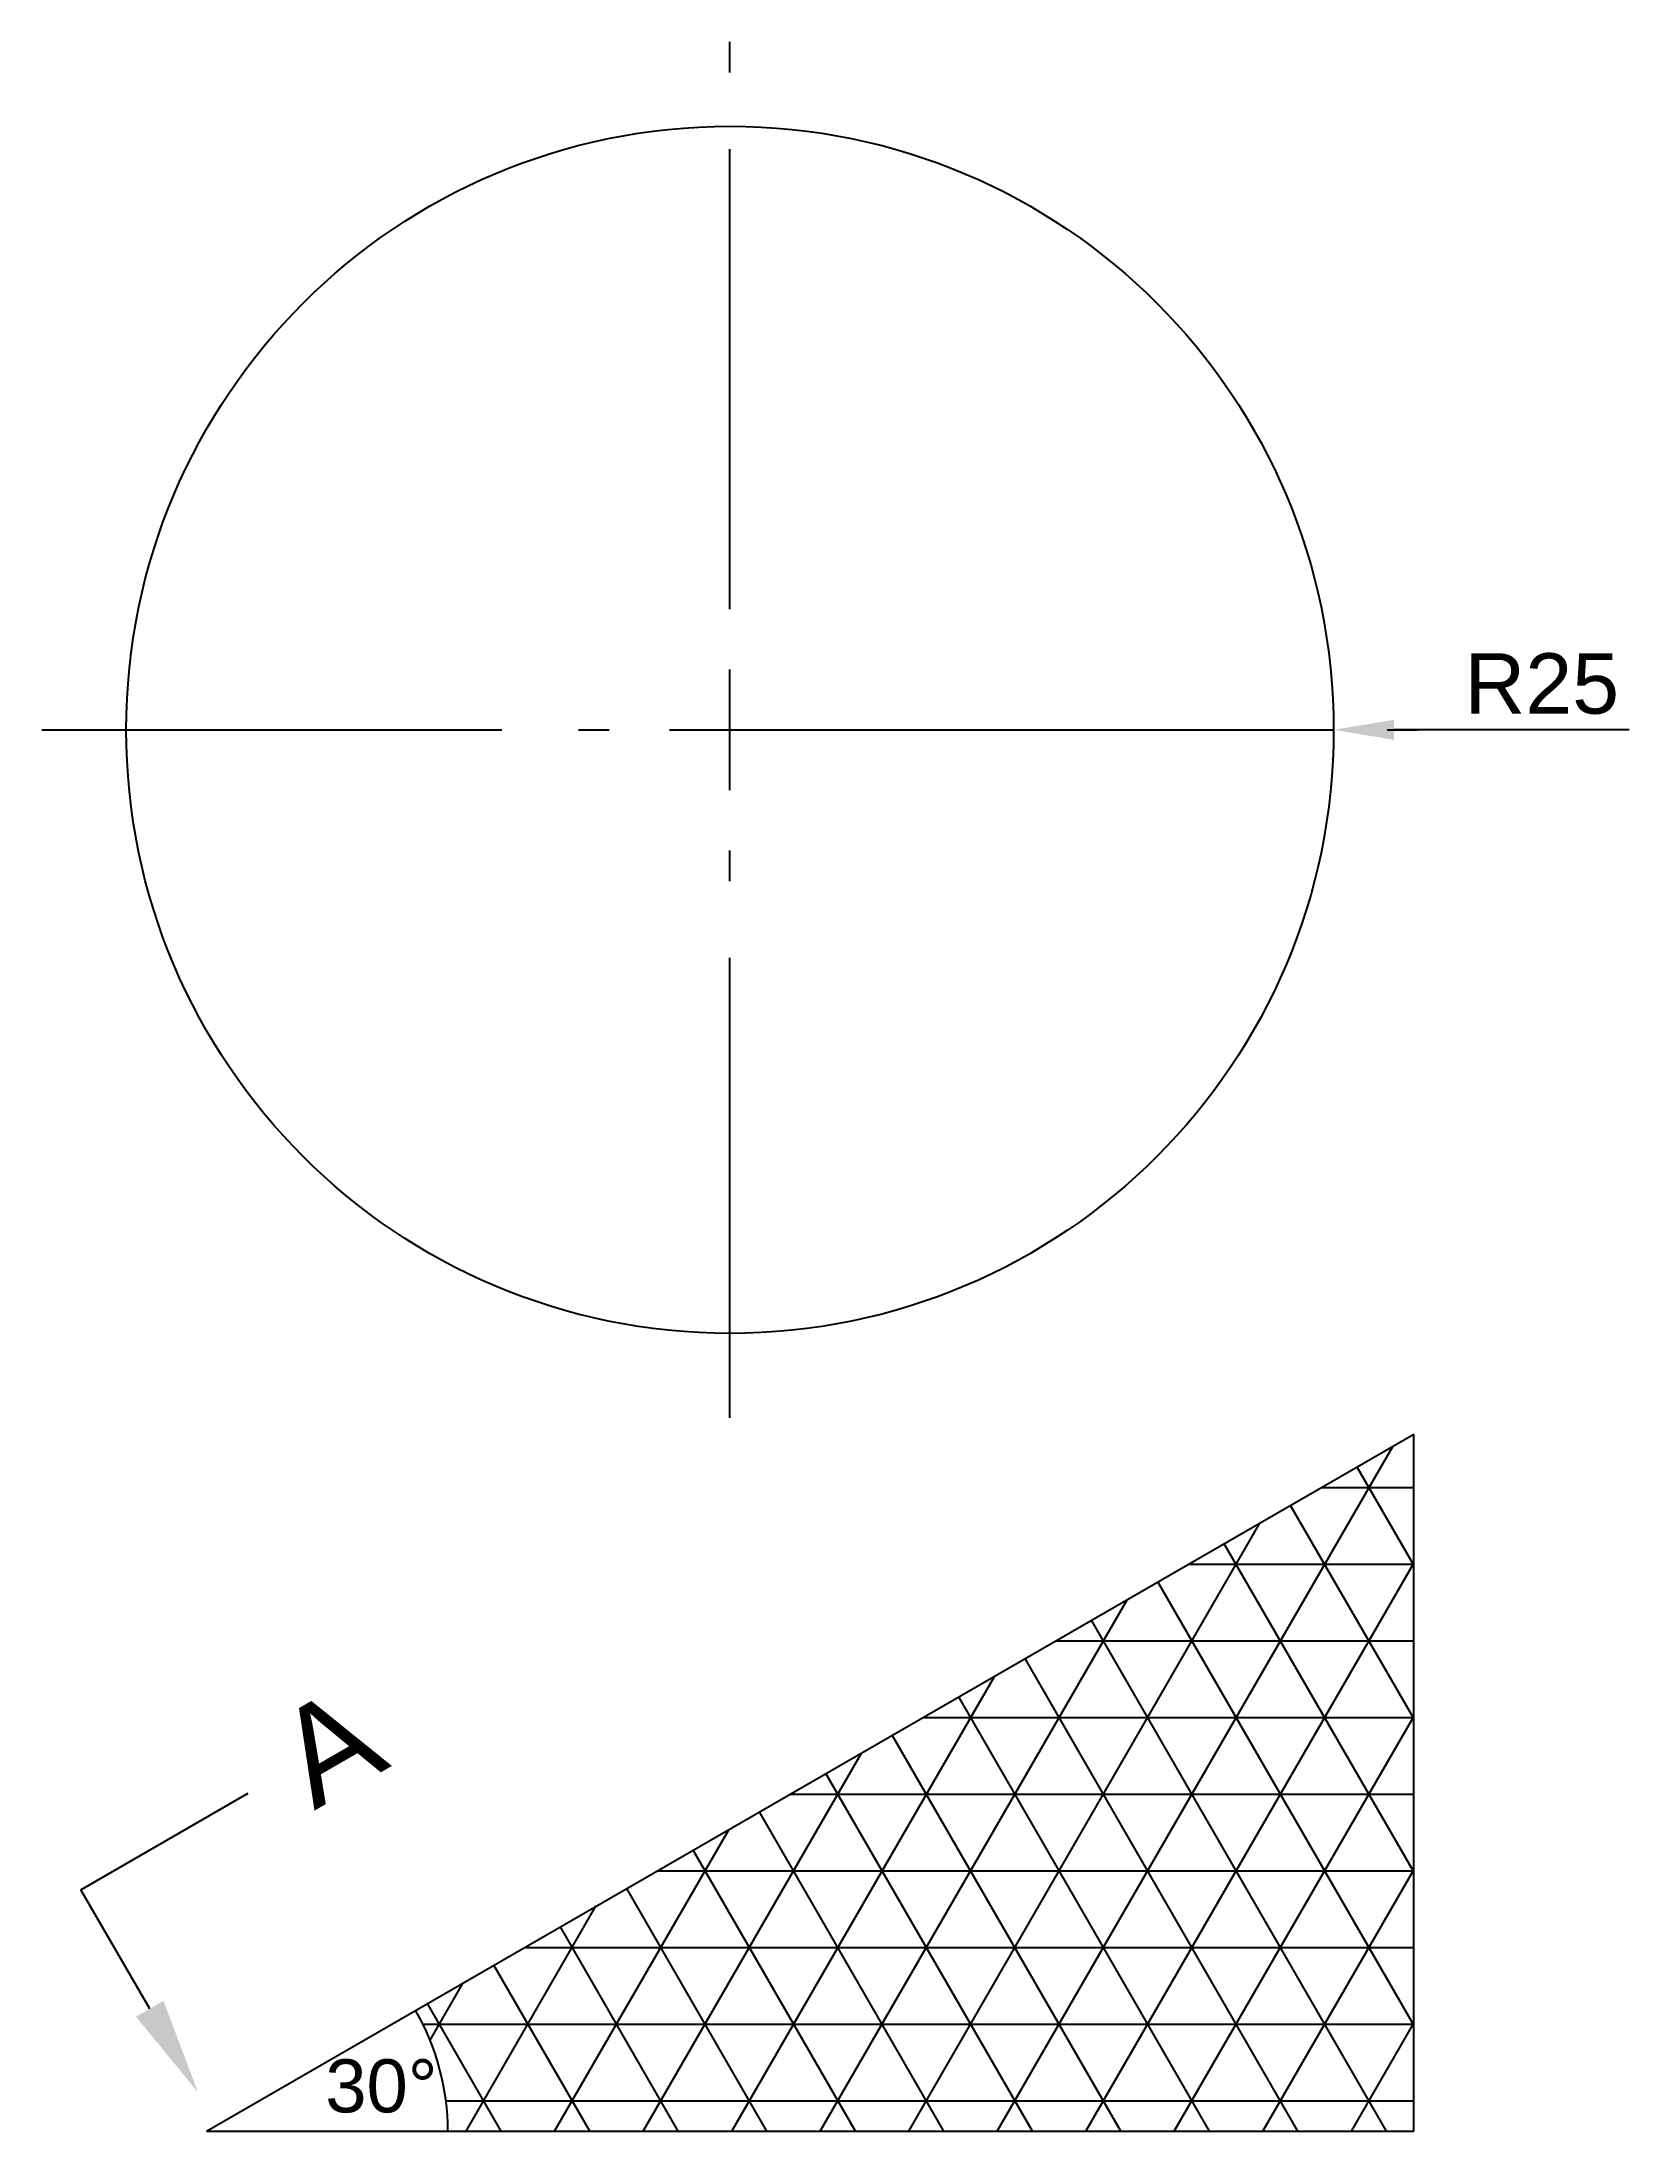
# Model space of a CAD drawing. Header units: millimetres. Extents: x 2177.7 to 2243.5, y 2106.9 to 2193.5.
import ezdxf
from ezdxf import colors
from ezdxf.entities.mleader import LeaderData, LeaderLine
from ezdxf.math import Vec2, Vec3

# ---------------------------------------------------------------- set-up
doc = ezdxf.new("R2010")
doc.units = ezdxf.units.MM
doc.linetypes.add('CENTER2', pattern=[28.575, 19.05, -3.175, 3.175, -3.175])
doc.styles.get("Standard").update_dxf_attribs({"font": 'arial.ttf'})
doc.dimstyles.new('ISO-25', dxfattribs={"dimtxt": 2.5, "dimasz": 2.5, "dimexe": 1.25, "dimexo": 0.625, "dimtad": 1, "dimtxsty": 'Standard', "dimcen": 2.5, "dimadec": 0, "dimazin": 0, "dimtfac": 1, "dimtmove": 0, "dimatfit": 3, "dimfxl": 1, "dimarcsym": 0})

# ---------------------------------------------------------------- blocks, each defined once
blk = doc.blocks.new('*U2')
at = {"color": 0, "linetype": 'CENTER2', "transparency": 16777216}
for p, q in [((0, 5), (0, 28.5)), ((-28.5, 0), (-5, 0)), ((5, 0), (28.5, 0)), ((0, -28.5), (0, -5))]:
    blk.add_line(p, q, dxfattribs=at)
at = {"color": 0, "linetype": 'Continuous', "transparency": 16777216}
for p, q in [((0, -2.5), (0, 2.5)), ((-2.5, 0), (2.5, 0))]:
    blk.add_line(p, q, dxfattribs=at)
blk = doc.blocks.new('*D3')
at = {"color": 0, "lineweight": -2, "transparency": 16777216}
for p, q in [((2206.239, 2164.99), (2231.239, 2164.99)), ((2243.481, 2164.99), (2233.739, 2164.99))]:
    blk.add_line(p, q, dxfattribs=at)
at = {"color": 0, "transparency": 16777216}
blk.add_solid([(2233.739, 2165.407), (2233.739, 2164.574), (2231.239, 2164.99)], dxfattribs=at)
at = {"layer": 'Defpoints', "color": 0, "transparency": 16777216}
for p in [(2206.239, 2164.99), (2231.239, 2164.99)]:
    blk.add_point(p, dxfattribs=at)
at = {"color": 0, "transparency": 16777216, "insert": (2239.86, 2166.892), "char_height": 2.5, "attachment_point": 5}
blk.add_mtext('R25', dxfattribs=at)

msp = doc.modelspace()

# ---------------------------------------------------------------- hatches: boundary and pattern name
h = msp.add_hatch()
h.set_pattern_fill('NET3', color=256)
h.paths.add_polyline_path([(2234.557, 2135.809), (2193.217, 2111.942, -0.131652), (2194.557, 2106.942), (2234.557, 2106.942)])

# ---------------------------------------------------------------- linework, layer by layer
for p, q in [((2184.557, 2106.942), (2234.557, 2135.809)), ((2184.557, 2106.942), (2234.557, 2135.809)), ((2184.557, 2106.942), (2234.557, 2135.809)), ((2234.557, 2106.942), (2234.557, 2135.809)), ((2184.557, 2106.942), (2234.557, 2106.942))]:
    msp.add_line(p, q)
msp.add_circle((2206.239, 2164.99), 25)
msp.add_arc((2184.557, 2106.942), 10, 0, 30)

# ---------------------------------------------------------------- block references
at = {"linetype": 'CENTER2'}
msp.add_blockref('*U2', (2206.239, 2164.99), dxfattribs=at)

# ---------------------------------------------------------------- texts
at = {"insert": (2189.479, 2109.92), "char_height": 2.2, "attachment_point": 1}
msp.add_mtext_dynamic_manual_height_columns('\\pxi-2,l2;30%%D', width=15.17048, gutter_width=12.5, heights=[0], dxfattribs=at)

# ---------------------------------------------------------------- dimensions: what is measured, and where the dimension line sits
dim = msp.add_radius_dim(center=(2206.239, 2164.99), mpoint=(2231.239, 2164.99), dimstyle='ISO-25')
dim.commit()
dim.dimension.update_dxf_attribs({"geometry": '*D3', "text_midpoint": (2239.86, 2166.892)})

# ---------------------------------------------------------------- leaders
ml = msp.add_multileader_mtext('Standard')
ml.set_content('A', color=256)
ml.set_leader_properties()
ml.build(insert=Vec2(0, 0))
ctx = ml.context
ctx.base_point, ctx.plane_origin, ctx.plane_x_axis, ctx.plane_y_axis = Vec3(2186.29, 2120.947), Vec3(2184.209, 2108.55), Vec3(0.866025, 0.5), Vec3(-0.5, 0.866025)
notes = []
notes.append((ctx, [(0, (1, 1, 0), (2179.361, 2116.947), (0.866025, 0.5), 8, [(0, [(2184.209, 2108.55)], 0, [])])]))
ctx.mtext.insert, ctx.mtext.text_direction, ctx.mtext.rotation, ctx.mtext.flow_direction = Vec3(2187.022, 2123.679), Vec3(0.866025, 0.5), 0.523599, 5
for ctx, leaders in notes:
    for number, flags, end, landing, length, lines in leaders:
        leader = LeaderData()
        leader.index, (leader.has_last_leader_line, leader.has_dogleg_vector, leader.attachment_direction) = number, flags
        leader.last_leader_point, leader.dogleg_vector, leader.dogleg_length = Vec3(end), Vec3(landing), length
        for number, points, colour, breaks in lines:
            line = LeaderLine()
            line.index, line.vertices, line.color, line.breaks = number, Vec3.list(points), colors.encode_raw_color(colour), breaks
            leader.lines.append(line)
        ctx.leaders.append(leader)

doc.saveas('drawing.dxf')
